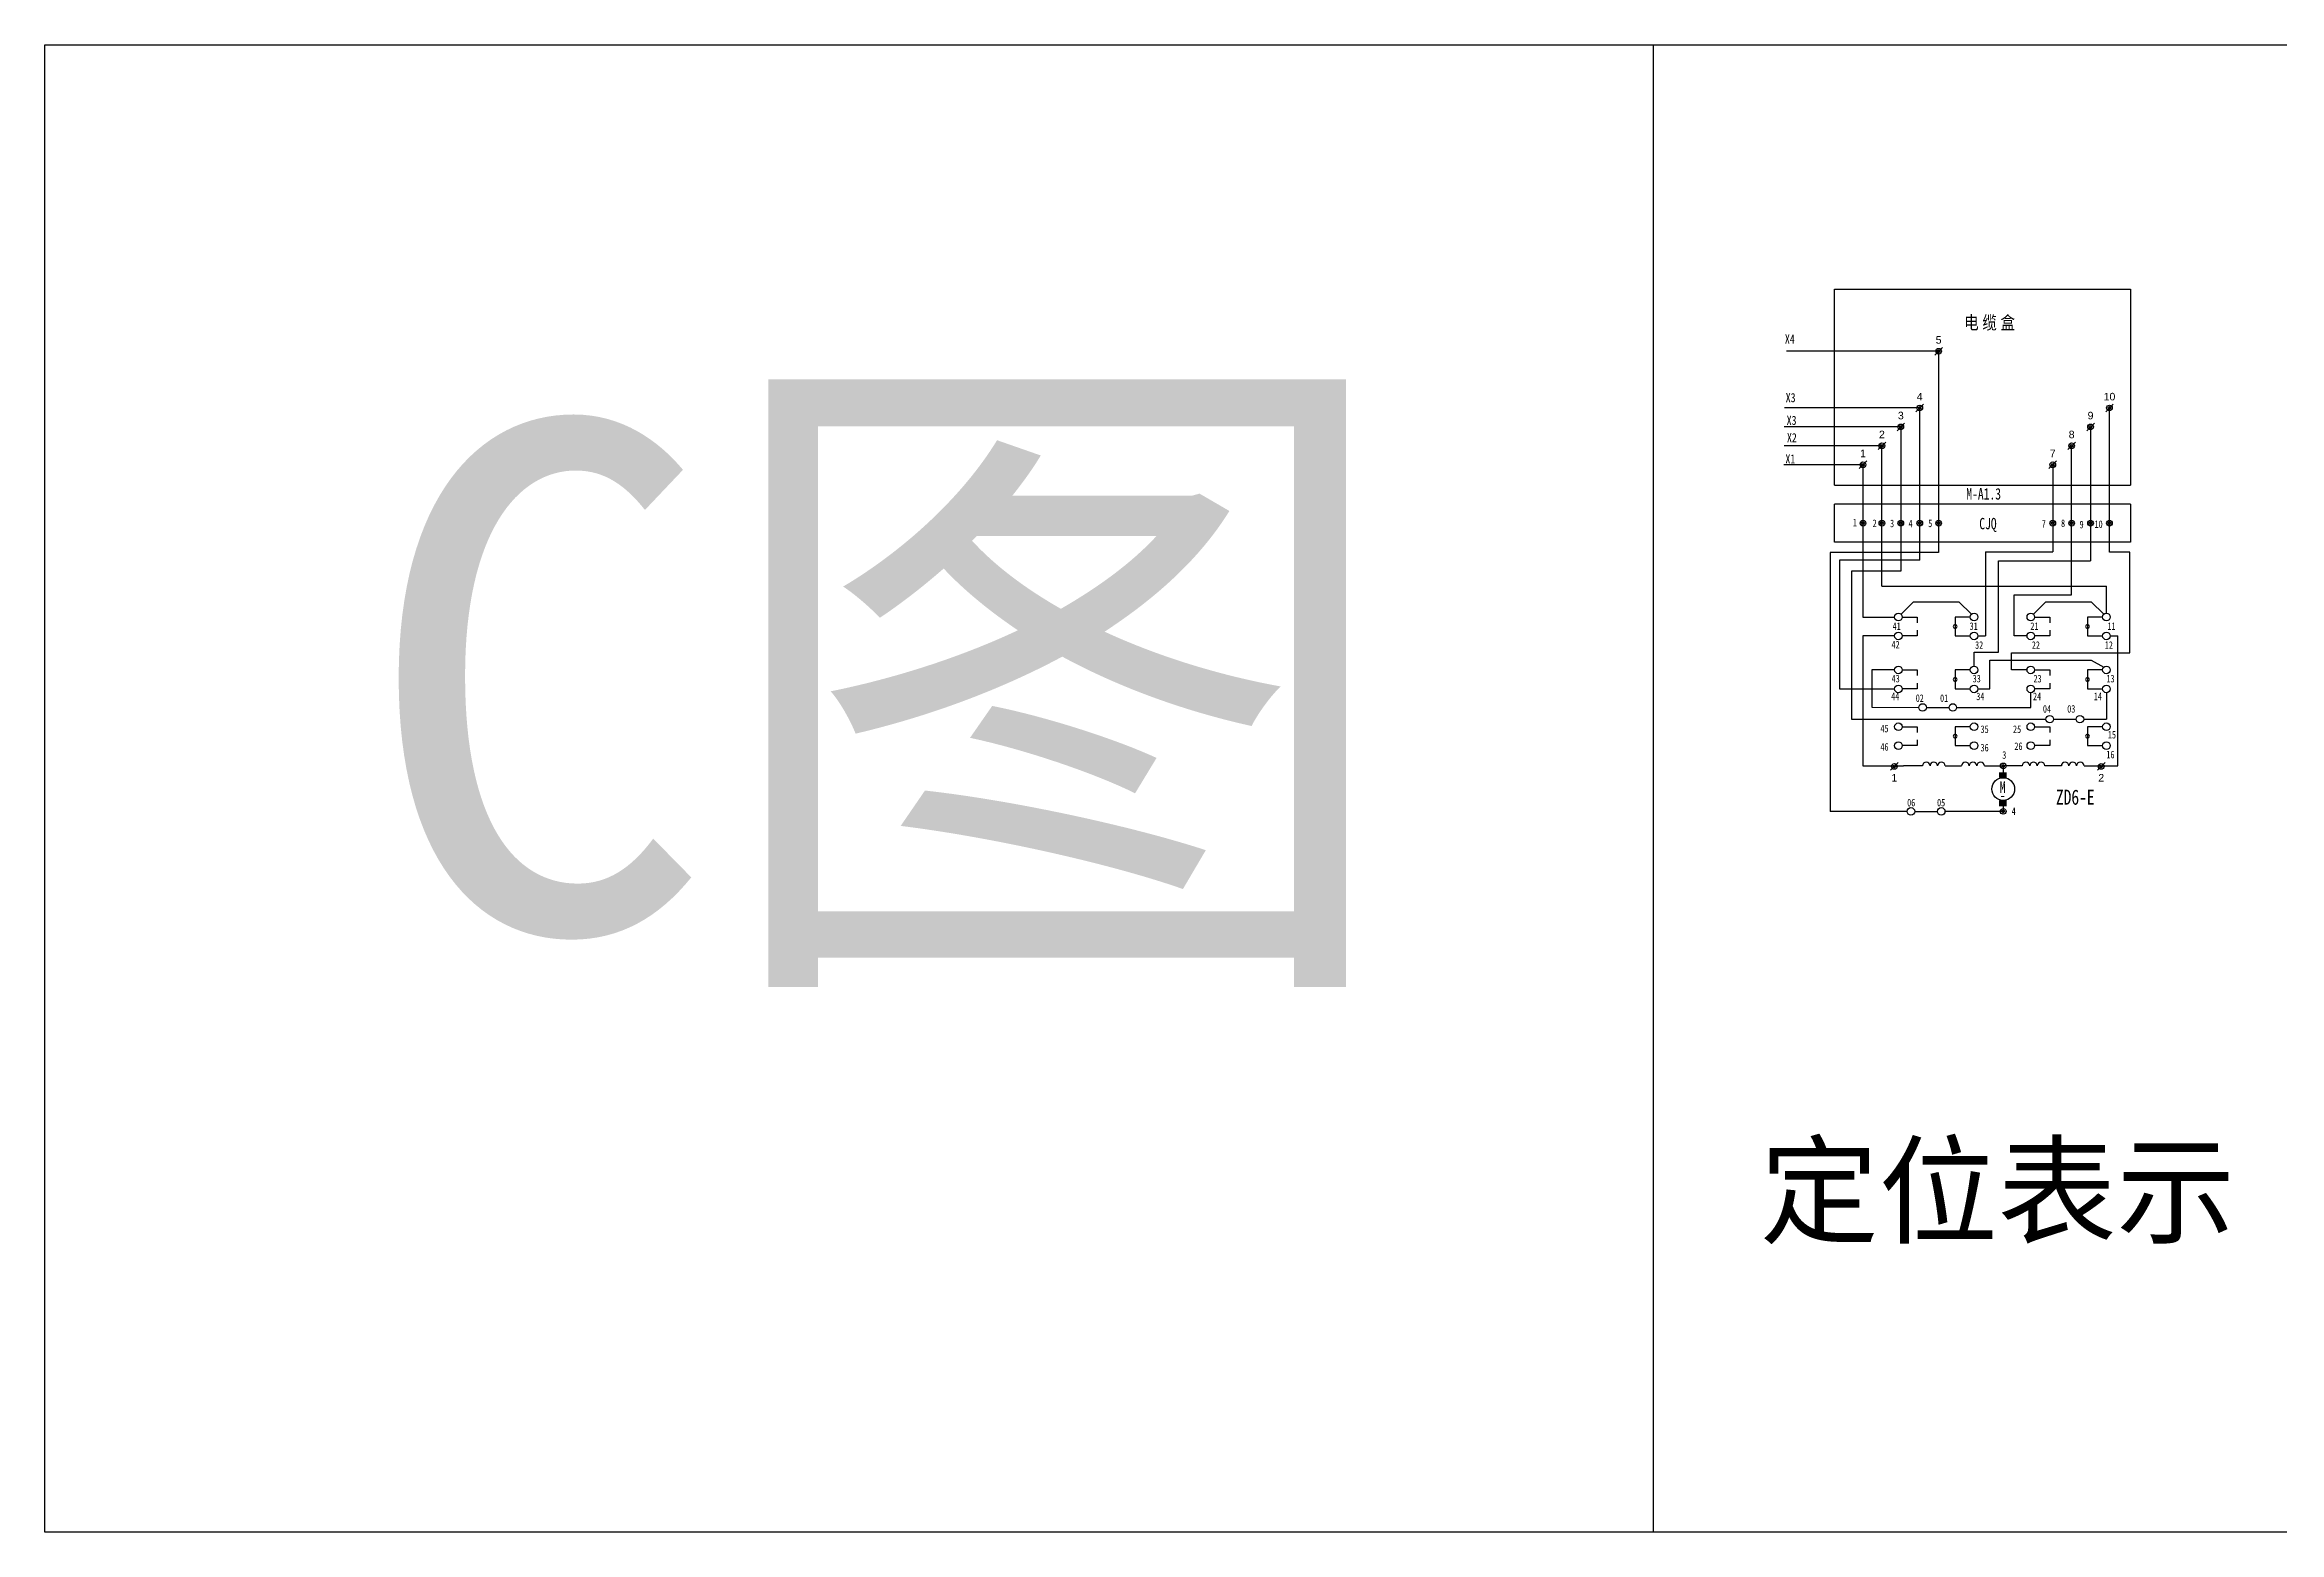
# Model space of a CAD drawing. Header units: millimetres. Extents: x 683 to 10813, y 550 to 4251.
# Drawn here: x 989 to 1580, y 1604 to 1997 of the extents above; entities that cross this region are included whole.
import ezdxf
from ezdxf.enums import TextEntityAlignment as Align

# ---------------------------------------------------------------- set-up
doc = ezdxf.new("R2010")
doc.units = ezdxf.units.MM
doc.layers.add('1', color=1, linetype='Continuous')
doc.styles.add('HZ', font='NSimSun.ttf', dxfattribs={"width": 0.7})
doc.styles.get("Standard").update_dxf_attribs({"font": 'arial.ttf'})

# ---------------------------------------------------------------- blocks, each defined once
blk = doc.blocks.new('JD73')
at = {"layer": '1'}
for radius in [0.75, 0.35]:
    blk.add_circle((0, 0), radius, dxfattribs=at)
blk = doc.blocks.new('DZ01')
blk.add_line((-1, -1), (1, 1))
at = {"layer": '1'}
for radius in [0.75, 0.35]:
    blk.add_circle((0, 0), radius, dxfattribs=at)
for p in [(0, 2), (0, -4)]:
    blk.add_attdef('DZH', text='', height=2).set_placement(p, align=Align.CENTER)
blk = doc.blocks.new('DZ02')
blk.add_line((-1, -1), (1, 1))
at = {"layer": '1'}
for radius in [0.75, 0.35]:
    blk.add_circle((0, 0), radius, dxfattribs=at)
blk.add_attdef('DZH', text='', height=2).set_placement((0, -4), align=Align.CENTER)

msp = doc.modelspace()

# ---------------------------------------------------------------- linework, layer by layer
for p, q in [((1414.34, 1997.09), (1414.34, 1603.96)), ((1462.29, 1932.48), (1540.57, 1932.48)), ((1462.29, 1880.7), (1462.29, 1932.48)), ((1540.57, 1932.48), (1540.57, 1880.7)), ((1484.81, 1901.09), (1449.07, 1901.09)), ((1484.81, 1860.84), (1484.81, 1901.09)), ((1534.97, 1862.97), (1534.97, 1901.09)), ((1474.81, 1891.09), (1449.01, 1891.09)), ((1474.81, 1854), (1474.81, 1891.09)), ((1524.97, 1851.68), (1524.97, 1891.09)), ((1462.29, 1880.7), (1540.57, 1880.7)), ((1540.57, 1875.64), (1462.29, 1875.64)), ((1462.29, 1865.64), (1462.29, 1875.64)), ((1540.57, 1875.64), (1540.57, 1865.64)), ((1540.57, 1865.64), (1462.29, 1865.64)), ((1463.61, 1860.84), (1463.61, 1826.85)), ((1484.81, 1860.84), (1463.61, 1860.84)), ((1540.36, 1862.97), (1534.97, 1862.97)), ((1540.36, 1836.42), (1540.36, 1862.97)), ((1474.81, 1854), (1534.17, 1854)), ((1509.74, 1840.85), (1509.74, 1851.68)), ((1509.74, 1851.68), (1524.97, 1851.68)), ((1514.88, 1846.56), (1518.17, 1849.85)), ((1518.17, 1849.85), (1530.17, 1849.85)), ((1530.17, 1849.85), (1533.46, 1846.56)), ((1534.17, 1846.85), (1534.17, 1854)), ((1515.17, 1845.85), (1519.17, 1845.85)), ((1519.17, 1845.85), (1519.17, 1844.35)), ((1529.17, 1845.85), (1529.17, 1840.85)), ((1533.17, 1845.85), (1529.17, 1845.85)), ((1513.17, 1840.85), (1509.74, 1840.85)), ((1519.17, 1840.85), (1515.17, 1840.85)), ((1519.17, 1842.35), (1519.17, 1840.85)), ((1529.17, 1840.85), (1533.17, 1840.85)), ((1535.17, 1840.85), (1537.18, 1840.85)), ((1537.18, 1806.49), (1537.18, 1840.85)), ((1472.17, 1831.85), (1472.17, 1821.98)), ((1478.17, 1831.85), (1472.17, 1831.85)), ((1480.17, 1831.85), (1484.17, 1831.85)), ((1484.17, 1831.85), (1484.17, 1830.35)), ((1509.09, 1836.42), (1540.36, 1836.42)), ((1509.09, 1831.85), (1509.09, 1836.42)), ((1513.17, 1831.85), (1509.09, 1831.85)), ((1515.17, 1831.85), (1519.17, 1831.85)), ((1519.17, 1831.85), (1519.17, 1830.35)), ((1463.61, 1826.85), (1478.17, 1826.85)), ((1484.17, 1826.85), (1480.17, 1826.85)), ((1484.17, 1828.35), (1484.17, 1826.85)), ((1514.16, 1821.94), (1514.17, 1825.85)), ((1519.17, 1826.85), (1515.17, 1826.85)), ((1519.17, 1828.35), (1519.17, 1826.85)), ((1472.17, 1821.98), (1484.56, 1821.94)), ((1494.56, 1821.94), (1514.16, 1821.94)), ((1480.17, 1816.85), (1484.17, 1816.85)), ((1484.17, 1816.85), (1484.17, 1815.35)), ((1498.17, 1816.85), (1494.17, 1816.85)), ((1494.17, 1816.85), (1494.17, 1811.85)), ((1515.17, 1816.85), (1519.17, 1816.85)), ((1519.17, 1816.85), (1519.17, 1815.35)), ((1529.17, 1816.85), (1529.17, 1811.85)), ((1533.17, 1816.85), (1529.17, 1816.85)), ((1484.17, 1811.85), (1480.17, 1811.85)), ((1484.17, 1813.35), (1484.17, 1811.85)), ((1494.17, 1811.85), (1498.17, 1811.85)), ((1519.17, 1811.85), (1515.17, 1811.85)), ((1519.17, 1813.35), (1519.17, 1811.85)), ((1529.17, 1811.85), (1533.17, 1811.85)), ((1522.25, 1806.49), (1517.89, 1806.49)), ((1528.25, 1806.49), (1536.14, 1806.49)), ((1536.14, 1806.49), (1537.18, 1806.49)), ((1506.89, 1797.39), (1506.89, 1794.49))]:
    msp.add_line(p, q)
at = {"color": 7, "true_color": 0xffffff}
for p, q in [((1489.81, 1916.09), (1449.57, 1916.09)), ((1489.81, 1916.09), (1489.81, 1862.86)), ((1461.16, 1862.86), (1461.16, 1802.04)), ((1489.81, 1862.86), (1461.16, 1862.86)), ((1480.17, 1845.85), (1484.17, 1845.85)), ((1484.17, 1845.85), (1484.17, 1844.35)), ((1469.79, 1840.85), (1469.79, 1806.49)), ((1478.17, 1840.85), (1469.79, 1840.85)), ((1484.17, 1840.85), (1480.17, 1840.85)), ((1484.17, 1842.35), (1484.17, 1840.85)), ((1461.16, 1801.99), (1461.16, 1794.49)), ((1469.79, 1806.49), (1480.53, 1806.49)), ((1485.53, 1806.49), (1480.53, 1806.49)), ((1491.53, 1806.49), (1495.89, 1806.49)), ((1501.89, 1806.49), (1506.89, 1806.49)), ((1506.89, 1806.49), (1506.89, 1803.39)), ((1481.49, 1794.49), (1461.16, 1794.49)), ((1506.89, 1794.49), (1491.49, 1794.49))]:
    msp.add_line(p, q, dxfattribs=at)
at = {"color": 3}
for p, q in [((1479.81, 1896.09), (1449.01, 1896.09)), ((1479.81, 1896.09), (1479.81, 1857.94)), ((1529.97, 1896.09), (1529.97, 1860.66)), ((1469.81, 1886.09), (1448.86, 1886.09)), ((1469.81, 1886.09), (1469.81, 1845.85)), ((1519.97, 1886.09), (1519.97, 1863.03)), ((1502.17, 1863.03), (1502.17, 1840.85)), ((1502.17, 1863.03), (1519.97, 1863.03)), ((1466.81, 1857.94), (1466.81, 1818.85)), ((1479.81, 1857.94), (1466.81, 1857.94)), ((1505.67, 1836.56), (1505.67, 1860.66)), ((1505.67, 1860.66), (1529.97, 1860.66)), ((1479.88, 1846.56), (1483.17, 1849.85)), ((1483.17, 1849.85), (1495.17, 1849.85)), ((1495.17, 1849.85), (1498.46, 1846.56)), ((1469.81, 1845.85), (1478.17, 1845.85)), ((1494.17, 1845.85), (1494.17, 1840.85)), ((1498.17, 1845.85), (1494.17, 1845.85)), ((1494.17, 1840.85), (1498.17, 1840.85)), ((1500.17, 1840.85), (1502.17, 1840.85)), ((1498.17, 1831.85), (1494.17, 1831.85)), ((1494.17, 1831.85), (1494.17, 1826.85)), ((1499.17, 1836.56), (1505.67, 1836.56)), ((1499.17, 1832.85), (1499.17, 1836.56)), ((1503.35, 1834.46), (1518.17, 1834.46)), ((1503.35, 1826.85), (1503.35, 1834.46)), ((1518.17, 1834.46), (1530.17, 1834.46)), ((1529.17, 1831.85), (1529.17, 1826.85)), ((1533.17, 1831.85), (1529.17, 1831.85)), ((1530.17, 1834.46), (1533.46, 1832.56)), ((1494.17, 1826.85), (1498.17, 1826.85)), ((1500.17, 1826.85), (1503.35, 1826.85)), ((1529.17, 1826.85), (1533.17, 1826.85)), ((1534.17, 1825.85), (1534.17, 1818.85)), ((1466.81, 1818.85), (1518.17, 1818.85)), ((1528.17, 1818.85), (1534.17, 1818.85))]:
    msp.add_line(p, q, dxfattribs=at)
at = {"color": 7}
msp.add_line((1511.89, 1806.49), (1506.89, 1806.49), dxfattribs=at)
msp.add_lwpolyline([(989.14, 1997.09), (2131.29, 1997.09), (2131.29, 1603.96), (989.14, 1603.96)], close=True)
for points in [[(1493.67, 1843.35, 1), (1494.67, 1843.35, 1)], [(1528.67, 1843.35, 1), (1529.67, 1843.35, 1)], [(1493.67, 1829.35, 1), (1494.67, 1829.35, 1)], [(1528.67, 1829.35, 1), (1529.67, 1829.35, 1)], [(1493.67, 1814.35, 1), (1494.67, 1814.35, 1)], [(1528.67, 1814.35, 1), (1529.67, 1814.35, 1)]]:
    msp.add_lwpolyline(points, format="xyb", close=True)
for points in [[(1506.8, 1804.84, 2, 2, 0), (1506.8, 1803.39, 2, 2, 0)], [(1506.8, 1797.39, 2, 2, 0), (1506.8, 1795.83, 2, 2, 0)]]:
    msp.add_lwpolyline(points, format="xyseb")
for centre, radius in [((1479.17, 1845.85), 1), ((1499.17, 1845.85), 1), ((1514.17, 1845.85), 1), ((1534.17, 1845.85), 1), ((1479.17, 1840.85), 1), ((1499.17, 1840.85), 1), ((1514.17, 1840.85), 1), ((1534.17, 1840.85), 1), ((1479.17, 1831.85), 1), ((1499.17, 1831.85), 1), ((1514.17, 1831.85), 1), ((1534.17, 1831.85), 1), ((1479.17, 1826.85), 1), ((1499.17, 1826.85), 1), ((1514.17, 1826.85), 1), ((1534.17, 1826.85), 1), ((1485.56, 1821.94), 1), ((1493.56, 1821.94), 1), ((1519.17, 1818.85), 1), ((1527.17, 1818.85), 1), ((1479.17, 1816.85), 1), ((1499.17, 1816.85), 1), ((1514.17, 1816.85), 1), ((1534.17, 1816.85), 1), ((1479.17, 1811.85), 1), ((1499.17, 1811.85), 1), ((1514.17, 1811.85), 1), ((1534.17, 1811.85), 1), ((1506.89, 1800.39), 3), ((1482.49, 1794.49), 1), ((1490.49, 1794.49), 1)]:
    msp.add_circle(centre, radius)
at = {"color": 7, "true_color": 0xffffff}
for centre in [(1486.53, 1806.49), (1488.53, 1806.49), (1490.53, 1806.49), (1496.89, 1806.49), (1498.89, 1806.49), (1500.89, 1806.49)]:
    msp.add_arc(centre, 1, 0, 180, dxfattribs=at)
for centre in [(1512.89, 1806.49), (1514.89, 1806.49), (1516.89, 1806.49), (1523.25, 1806.49), (1525.25, 1806.49), (1527.25, 1806.49)]:
    msp.add_arc(centre, 1, 0, 180)
at = {"layer": '1'}
for p, q in [((1486.56, 1821.94), (1492.56, 1821.94)), ((1520.17, 1818.85), (1526.17, 1818.85)), ((1483.44, 1794.49), (1489.44, 1794.49))]:
    msp.add_line(p, q, dxfattribs=at)

# ---------------------------------------------------------------- block references
ref = msp.add_blockref('DZ01', (1489.81, 1916.09))
ref.add_attrib('DZH', '5', dxfattribs={"height": 2}).set_placement((1489.81, 1918.09), align=Align.CENTER)
ref = msp.add_blockref('DZ01', (1484.81, 1901.09))
ref.add_attrib('DZH', '4', dxfattribs={"height": 2}).set_placement((1484.81, 1903.09), align=Align.CENTER)
ref = msp.add_blockref('DZ01', (1534.97, 1901.09))
ref.add_attrib('DZH', '10', dxfattribs={"height": 2}).set_placement((1534.97, 1903.09), align=Align.CENTER)
ref = msp.add_blockref('DZ01', (1479.81, 1896.09))
ref.add_attrib('DZH', '3', dxfattribs={"height": 2}).set_placement((1479.81, 1898.09), align=Align.CENTER)
ref = msp.add_blockref('DZ01', (1529.97, 1896.09))
ref.add_attrib('DZH', '9', dxfattribs={"height": 2}).set_placement((1529.97, 1898.09), align=Align.CENTER)
ref = msp.add_blockref('DZ01', (1474.81, 1891.09))
ref.add_attrib('DZH', '2', dxfattribs={"height": 2}).set_placement((1474.81, 1893.09), align=Align.CENTER)
ref = msp.add_blockref('DZ01', (1524.97, 1891.09))
ref.add_attrib('DZH', '8', dxfattribs={"height": 2}).set_placement((1524.97, 1893.09), align=Align.CENTER)
ref = msp.add_blockref('DZ01', (1469.81, 1886.09))
ref.add_attrib('DZH', '1', dxfattribs={"height": 2}).set_placement((1469.81, 1888.09), align=Align.CENTER)
ref = msp.add_blockref('DZ01', (1519.97, 1886.09))
ref.add_attrib('DZH', '7', dxfattribs={"height": 2}).set_placement((1519.97, 1888.09), align=Align.CENTER)
for p in [(1469.81, 1870.64), (1474.81, 1870.64), (1479.81, 1870.64), (1484.81, 1870.64), (1489.81, 1870.64), (1519.97, 1870.64), (1524.97, 1870.64), (1529.97, 1870.64), (1534.97, 1870.64), (1506.89, 1806.49)]:
    msp.add_blockref('JD73', p)
for p, values in [((1478.11, 1806.37), {'DZH': '1'}), ((1532.79, 1806.37), {'DZH': '2'})]:
    msp.add_blockref('DZ02', p).add_auto_attribs(values)
at = {"color": 1}
msp.add_blockref('JD73', (1506.89, 1794.49), dxfattribs=at)

# ---------------------------------------------------------------- texts
at = {"width": 0.8}
for s, p in [('电', (1496.57, 1921.9)), ('缆', (1501.37, 1921.9)), ('盒', (1506.17, 1921.9))]:
    msp.add_text(s, height=3.5, dxfattribs=at).set_placement(p)
at = {"style": 'HZ'}
for s, height, width, p in [('X4', 2.4, 0.8, (1449.17, 1918.11)), ('X3', 2.4, 0.8, (1449.38, 1902.62)), ('X3', 2.4, 0.8, (1449.63, 1896.62)), ('X2', 2.4, 0.8, (1449.71, 1892.05)), ('X1', 2.4, 0.8, (1449.3, 1886.43)), ('M-A1.3', 3, 0.75, (1497.12, 1876.9)), ('1', 2, 0.75, (1467.15, 1869.81)), ('2', 2, 0.75, (1472.37, 1869.62)), ('3', 2, 0.75, (1476.98, 1869.58)), ('4', 2, 0.75, (1481.86, 1869.57)), ('5', 2, 0.75, (1487.05, 1869.6)), ('CJQ', 3, 0.75, (1500.55, 1869.04)), ('7', 2, 0.75, (1517.08, 1869.49)), ('8', 2, 0.75, (1522.17, 1869.63)), ('9', 2, 0.75, (1527.07, 1869.29)), ('10', 2, 0.75, (1531.03, 1869.39)), ('41                 31             21                 11', 2, 0.75, (1477.64, 1842.43)), ('42            ', 2, 0.75, (1477.36, 1837.54)), ('32            22                12', 2, 0.75, (1499.45, 1837.44)), ('44                   34            24             14', 2, 0.75, (1477.26, 1823.87)), ('43                  33             23                13', 2, 0.75, (1477.39, 1828.57)), ('02    01', 2, 0.75, (1483.75, 1823.41)), ('04    03', 2, 0.75, (1517.38, 1820.58)), ('45', 2, 0.75, (1474.42, 1815.38)), ('35', 2, 0.75, (1500.9, 1815.2)), ('25', 2, 0.75, (1509.48, 1815.2)), ('15', 2, 0.75, (1534.56, 1813.75)), ('46', 2, 0.75, (1474.42, 1810.53)), ('36', 2, 0.75, (1500.9, 1810.34)), ('3', 2, 0.75, (1506.63, 1808.38)), ('26', 2, 0.75, (1509.85, 1810.72)), ('16', 2, 0.75, (1534.15, 1808.51)), ('M', 3, 0.75, (1505.97, 1799.38)), ('06    ', 2, 0.75, (1481.49, 1795.8)), ('05', 2, 0.75, (1489.39, 1795.8)), ('-', 3, 0.75, (1505.97, 1797.25)), ('ZD6-E', 4, 0.75, (1520.82, 1796.24)), ('4', 2, 0.75, (1509.13, 1793.55))]:
    msp.add_text(s, height=height, dxfattribs=dict(at, width=width)).set_placement(p)
at = {"attachment_point": 1}
for s, width, gutter_width, insert, char_height in [('{\\fSimSun|b0|i0|c134|p2;C图}', 851.1161, 672.03, (1073.57, 1897.18), 134.4058), ('{\\fSimSun|b0|i0|c134|p2;定位表示}', 145.8788, 115.18, (1442.56, 1705.74), 23.0368)]:
    msp.add_mtext_dynamic_manual_height_columns(s, width=width, gutter_width=gutter_width, heights=[0], dxfattribs=dict(at, insert=insert, char_height=char_height))

doc.saveas('drawing.dxf')
